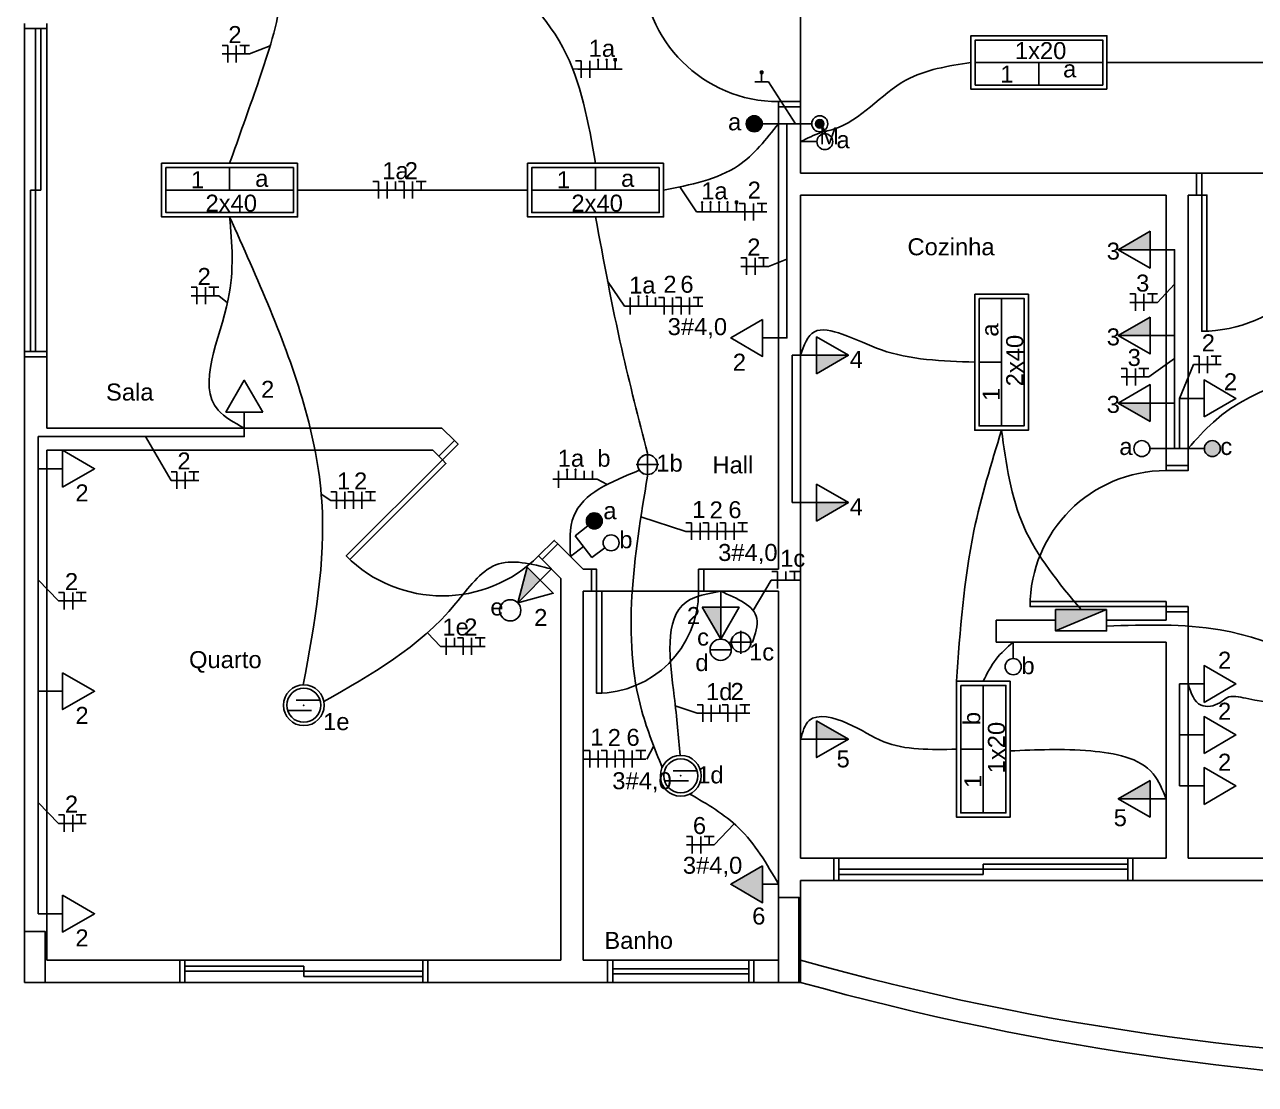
# Model space of a CAD drawing. Header units: millimetres. Extents: x 412 to 646, y 331 to 411.
# Drawn here: x 468.03 to 475.27, y 376.47 to 382.7 of the extents above; entities that cross this region are included whole.
import ezdxf
from ezdxf.enums import TextEntityAlignment as Align

# ---------------------------------------------------------------- set-up
doc = ezdxf.new("R2010")
doc.units = ezdxf.units.MM
for name, color, linetype in [('BASE', 8, 'Continuous'), ('Chamada', 4, 'Continuous'), ('E_LUMINO', 160, 'Continuous'), ('Elétrico', 5, 'Continuous'), ('Texto - Elétrica', 3, 'Continuous'), ('texto - elétrico', 3, 'Continuous')]:
    doc.layers.add(name, color=color, linetype=linetype)
doc.styles.add('ARIAL', font='arial.ttf')

# ---------------------------------------------------------------- blocks, each defined once
blk = doc.blocks.new('A$C3E3F6338')
for p, q in [((-0.0172, -0.0409), (-0.158, -0.0409)), ((-0.0672, -0.1009), (-0.208, -0.1009))]:
    blk.add_line(p, q)
for radius in [0.12, 0.1]:
    blk.add_circle((-0.1126, -0.0709), radius)
at = {"linetype": 'Continuous'}
blk.add_point((-0.1126, -0.0709), dxfattribs=at)

msp = doc.modelspace()

# ---------------------------------------------------------------- hatches: boundary and pattern name
at = {"layer": 'Elétrico'}
for points in [[(471.508731, 382.499143), (471.496231, 382.499143), (471.496231, 382.486643), (471.508731, 382.486643)], [(472.370295, 382.412827), (472.370295, 382.425327), (472.357795, 382.425327), (472.357795, 382.412827)], [(472.730904, 382.116346, 1), (472.680904, 382.116346, 1)], [(472.222293, 381.648095), (472.222293, 381.660595), (472.209793, 381.660595), (472.209793, 381.648095)], [(474.461974, 381.37539), (474.64947, 381.375389), (474.649469, 381.48364)], [(474.461974, 380.870981), (474.64947, 380.87098), (474.649469, 380.979231)], [(472.874463, 380.754365), (472.686968, 380.754366), (472.686969, 380.646115)], [(474.649469, 380.365461), (474.64947, 380.473712), (474.461974, 380.473711)], [(474.968647, 380.205647, 1), (475.062397, 380.205647, 1)], [(472.874463, 379.887812), (472.686968, 379.887814), (472.686969, 379.779562)], [(470.929186, 379.298804), (471.061766, 379.431383), (470.98522, 379.507927)], [(472.123246, 379.085089), (472.123247, 379.272585), (472.014996, 379.272584)], [(474.393219, 379.258839), (474.093219, 379.258839), (474.093219, 379.133839)], [(472.874463, 378.496341), (472.686969, 378.604591), (472.686968, 378.49634)], [(474.461974, 378.146341), (474.64947, 378.14634), (474.649469, 378.254591)]]:
    msp.add_hatch(color=256, dxfattribs=at).paths.add_polyline_path(points)
at = {"layer": 'Elétrico', "linetype": 'Continuous', "lineweight": -2}
for points in [[(472.320571, 382.163221), (472.320573, 382.116346), (472.273698, 382.116346), (472.274076, 382.12362), (472.278196, 382.136333), (472.282693, 382.144208), (472.287946, 382.150208), (472.29582, 382.156209), (472.30557, 382.160821), (472.31532, 382.162958), (472.320573, 382.162846)], [(472.320576, 382.163221), (472.320573, 382.116346), (472.367448, 382.116346), (472.367071, 382.12362), (472.362951, 382.136333), (472.358453, 382.144208), (472.3532, 382.150208), (472.345327, 382.156209), (472.335576, 382.160821), (472.325826, 382.162958), (472.320573, 382.162846)], [(472.320571, 382.069471), (472.320573, 382.116346), (472.273698, 382.116346), (472.274076, 382.109108), (472.278196, 382.096396), (472.282693, 382.088521), (472.287946, 382.08252), (472.29582, 382.076521), (472.30557, 382.071909), (472.31532, 382.069771), (472.320573, 382.069883)], [(472.320576, 382.069471), (472.320573, 382.116346), (472.367448, 382.116346), (472.367071, 382.109108), (472.362951, 382.096396), (472.358453, 382.088521), (472.3532, 382.08252), (472.345327, 382.076521), (472.335576, 382.071909), (472.325826, 382.069771), (472.320573, 382.069883)], [(471.417115, 379.808977), (471.414492, 379.812113), (471.411606, 379.815009), (471.408479, 379.817642), (471.405134, 379.819992), (471.401596, 379.822042), (471.397894, 379.823776), (471.394055, 379.825181), (471.390107, 379.826245), (471.386082, 379.826962), (471.38201, 379.827325), (471.377922, 379.827331), (471.373849, 379.826982), (471.369821, 379.826279), (471.36587, 379.825227), (471.362026, 379.823835), (471.358318, 379.822113), (471.354774, 379.820075), (471.351422, 379.817735), (471.348285, 379.815113), (471.34539, 379.812226), (471.342757, 379.809099), (471.340406, 379.805754), (471.338356, 379.802217), (471.336622, 379.798514), (471.335218, 379.794675), (471.334153, 379.790727), (471.333437, 379.786702), (471.333074, 379.78263), (471.333067, 379.778542), (471.333417, 379.774469), (471.33412, 379.770441), (471.335172, 379.76649), (471.336564, 379.762646), (471.338286, 379.758938), (471.340324, 379.755394), (471.342663, 379.752042), (471.379889, 379.780509)], [(471.342654, 379.752034), (471.345277, 379.748898), (471.348163, 379.746003), (471.351291, 379.74337), (471.354636, 379.741019), (471.358173, 379.738969), (471.361875, 379.737235), (471.365715, 379.735831), (471.369662, 379.734766), (471.373687, 379.73405), (471.377759, 379.733687), (471.381848, 379.73368), (471.385921, 379.73403), (471.389948, 379.734733), (471.393899, 379.735785), (471.397743, 379.737177), (471.401451, 379.738898), (471.404995, 379.740937), (471.408348, 379.743276), (471.411484, 379.745899), (471.41438, 379.748785), (471.417013, 379.751913), (471.419363, 379.755258), (471.421413, 379.758795), (471.423147, 379.762498), (471.424552, 379.766337), (471.425616, 379.770284), (471.426333, 379.774309), (471.426696, 379.778382), (471.426702, 379.78247), (471.426353, 379.786543), (471.425649, 379.790571), (471.424598, 379.794521), (471.423206, 379.798366), (471.421484, 379.802074), (471.419446, 379.805618), (471.417106, 379.80897), (471.37988, 379.780502)]]:
    msp.add_hatch(color=256, dxfattribs=at).paths.add_polyline_path(points)
at = {"layer": 'Elétrico'}
h = msp.add_hatch(color=256, dxfattribs=at)
h.paths.add_polyline_path([(472.369979, 377.751551), (472.182484, 377.643301), (472.321057, 377.563294), (472.369981, 377.563294)])
h.paths.add_polyline_path([(472.369981, 377.563294), (472.321057, 377.563294), (472.369981, 377.535047)])

# ---------------------------------------------------------------- linework, layer by layer
at = {"layer": 'BASE'}
for p, q in [((472.593219, 383.076343), (472.593219, 382.216346)), ((472.463238, 379.496339), (472.463238, 382.216346)), ((472.463238, 382.216346), (472.593219, 382.216346)), ((472.593219, 381.826343), (472.593219, 382.216346)), ((472.593219, 381.826343), (474.923199, 381.826343)), ((475.783209, 381.826343), (474.923199, 381.826343)), ((474.923199, 381.696339), (474.923199, 381.826343)), ((472.593219, 381.696339), (474.743219, 381.696339)), ((472.593219, 377.796339), (472.593219, 381.696339)), ((474.743219, 381.696339), (474.743219, 380.106336)), ((474.873199, 381.696339), (474.923199, 381.696339)), ((474.873199, 380.106336), (474.873199, 381.696339)), ((468.028229, 377.066334), (468.028229, 380.746351)), ((468.158209, 380.746351), (468.028229, 380.746351)), ((468.158209, 380.326343), (468.158209, 380.746351)), ((468.158209, 380.326343), (470.483234, 380.326343)), ((470.55667, 380.252907), (470.483234, 380.326343)), ((470.464746, 380.160983), (470.55667, 380.252907)), ((468.158209, 380.196339), (470.429391, 380.196339)), ((468.158209, 377.196339), (468.158209, 380.196339)), ((470.464746, 380.160983), (470.429391, 380.196339)), ((474.743219, 380.106336), (474.873199, 380.106336)), ((471.072856, 379.552873), (471.16478, 379.644797)), ((471.313238, 379.496339), (471.16478, 379.644797)), ((471.183258, 379.442471), (471.072856, 379.552873)), ((471.313238, 379.496339), (471.363238, 379.496339)), ((471.363238, 379.366334), (471.363238, 379.496339)), ((472.023248, 379.496339), (472.463238, 379.496339)), ((472.023248, 379.366334), (472.023248, 379.496339)), ((471.183258, 377.196339), (471.183258, 379.442471)), ((471.313238, 377.196339), (471.313238, 379.366334)), ((471.313238, 379.366334), (471.363238, 379.366334)), ((472.023248, 379.366334), (471.363238, 379.366334)), ((472.023248, 379.366334), (472.463238, 379.366334)), ((472.463238, 377.196339), (472.463238, 379.366334)), ((474.093219, 379.196339), (473.743219, 379.196339)), ((473.743219, 379.066334), (473.743219, 379.196339)), ((474.743219, 379.196339), (474.393219, 379.196339)), ((474.743219, 379.246339), (474.743219, 379.196339)), ((474.743219, 379.246339), (474.873199, 379.246339)), ((474.873199, 377.796339), (474.873199, 379.246339)), ((474.743219, 379.066334), (473.743219, 379.066334)), ((474.743219, 377.796339), (474.743219, 379.066334)), ((472.593219, 377.796339), (472.78819, 377.796339)), ((472.78819, 377.796339), (472.78819, 377.666334)), ((474.548199, 377.796339), (474.743219, 377.796339)), ((474.548199, 377.796339), (474.548199, 377.666334)), ((474.873199, 377.796339), (475.393219, 377.796339)), ((472.593219, 377.066334), (472.593219, 377.666334)), ((472.593219, 377.666334), (472.78819, 377.666334)), ((474.548199, 377.666334), (475.393219, 377.666334)), ((468.158209, 377.196339), (468.940729, 377.196339)), ((468.940729, 377.196339), (468.940729, 377.066334)), ((470.400738, 377.196339), (471.183258, 377.196339)), ((470.400738, 377.196339), (470.400738, 377.066334)), ((471.458209, 377.196339), (471.313238, 377.196339)), ((471.458209, 377.196339), (471.458209, 377.066334)), ((472.463238, 377.196339), (472.318219, 377.196339)), ((472.318219, 377.196339), (472.318219, 377.066334)), ((468.940729, 377.066334), (468.028229, 377.066334)), ((471.458209, 377.066334), (470.400738, 377.066334)), ((472.593219, 377.066334), (472.318219, 377.066334))]:
    msp.add_line(p, q, dxfattribs=at)
at = {"layer": 'BASE', "linetype": 'Continuous'}
for p, q in [((468.028229, 382.676343), (468.028229, 380.776343)), ((468.158209, 382.676343), (468.158209, 380.776343)), ((474.518219, 377.796339), (472.818219, 377.796339)), ((474.518219, 377.666334), (472.818219, 377.666334)), ((468.970709, 377.196339), (470.370709, 377.196339)), ((472.288238, 377.196339), (471.488238, 377.196339)), ((468.970709, 377.066334), (470.370709, 377.066334)), ((472.288238, 377.066334), (471.488238, 377.066334))]:
    msp.add_line(p, q, dxfattribs=at)
for points in [[(468.028229, 382.706348), (468.028229, 382.676343), (468.158209, 382.676343), (468.158209, 382.706348)], [(472.463238, 382.216346), (472.463238, 382.246339), (472.593219, 382.246339), (472.593219, 382.216346)], [(474.923199, 381.826343), (474.95318, 381.826343), (474.95318, 381.696339), (474.923199, 381.696339)], [(468.158209, 380.746351), (468.158209, 380.776343), (468.028229, 380.776343), (468.028229, 380.746351)], [(470.556656, 380.252893), (470.577873, 380.231677), (470.485963, 380.139767), (470.464746, 380.160983)], [(474.743219, 380.106336), (474.743219, 380.076343), (474.873199, 380.076343), (474.873199, 380.106336)], [(471.072856, 379.552873), (471.051648, 379.574081), (471.143558, 379.665991), (471.164766, 379.644783)], [(471.363238, 379.496339), (471.393219, 379.496339), (471.393219, 379.366334), (471.363238, 379.366334)], [(472.023248, 379.366334), (471.993219, 379.366334), (471.993219, 379.496339), (472.023248, 379.496339)], [(474.873199, 379.246339), (474.873199, 379.276343), (474.743219, 379.276343), (474.743219, 379.246339)], [(472.78819, 377.796339), (472.818219, 377.796339), (472.818219, 377.666334), (472.78819, 377.666334)], [(474.548199, 377.666334), (474.518219, 377.666334), (474.518219, 377.796339), (474.548199, 377.796339)], [(468.940729, 377.066334), (468.970709, 377.066334), (468.970709, 377.196339), (468.940729, 377.196339)], [(470.400738, 377.196339), (470.370709, 377.196339), (470.370709, 377.066334), (470.400738, 377.066334)], [(471.458209, 377.196339), (471.488238, 377.196339), (471.488238, 377.066334), (471.458209, 377.066334)], [(472.318219, 377.066334), (472.288238, 377.066334), (472.288238, 377.196339), (472.318219, 377.196339)]]:
    msp.add_lwpolyline(points, dxfattribs=at)
for points in [[(468.093219, 382.676343), (468.093219, 381.726343), (468.123199, 381.726343), (468.123199, 382.676343), (468.093219, 382.676343)], [(468.063238, 381.726343), (468.063238, 380.776343), (468.093219, 380.776343), (468.093219, 381.726343), (468.063238, 381.726343)], [(474.95318, 381.696339), (474.983209, 381.696339), (474.983209, 380.896339), (474.95318, 380.896339), (474.95318, 381.696339)], [(470.485963, 380.139767), (470.507171, 380.118559), (469.941485, 379.552873), (469.920277, 379.574081), (470.485963, 380.139767)], [(471.393219, 379.366334), (471.423248, 379.366334), (471.423248, 378.766334), (471.393219, 378.766334), (471.393219, 379.366334)], [(474.743219, 379.276343), (474.743219, 379.306336), (473.943219, 379.306336), (473.943219, 379.276343), (474.743219, 379.276343)], [(474.518219, 377.731336), (473.668219, 377.731336), (473.668219, 377.761341), (474.518219, 377.761341), (474.518219, 377.731336)], [(473.668219, 377.701331), (472.818219, 377.701331), (472.818219, 377.731336), (473.668219, 377.731336), (473.668219, 377.701331)], [(468.970709, 377.131336), (469.670709, 377.131336), (469.670709, 377.161341), (468.970709, 377.161341), (468.970709, 377.131336)], [(469.670709, 377.101331), (470.370709, 377.101331), (470.370709, 377.131336), (469.670709, 377.131336), (469.670709, 377.101331)], [(472.288238, 377.146339), (471.488238, 377.146339), (471.488238, 377.116334), (472.288238, 377.116334), (472.288238, 377.146339)]]:
    msp.add_lwpolyline(points, close=True, dxfattribs=at)
at = {"layer": 'BASE'}
for points in [[(472.463728, 377.066334), (472.523729, 377.066334), (472.583729, 377.066334), (472.583729, 377.316334), (472.583729, 377.566334), (472.523729, 377.566334), (472.463729, 377.566334), (472.463729, 377.316334), (472.463728, 377.066334)], [(468.028229, 377.066334), (468.088229, 377.066334), (468.148229, 377.066334), (468.148229, 377.216334), (468.148229, 377.366334), (468.088229, 377.366334), (468.028229, 377.366334), (468.028229, 377.216334), (468.028229, 377.066334)]]:
    msp.add_lwpolyline(points, close=True, dxfattribs=at)
at = {"layer": 'BASE', "linetype": 'Continuous'}
for centre, radius, start, end in [((472.463238, 383.046339), 0.8, 180, 270), ((474.95318, 381.696339), 0.8, 270, 0), ((474.743219, 379.276343), 0.8, 90, 180), ((470.485963, 380.139767), 0.8, 225, 315), ((471.393219, 379.366334), 0.6, 270, 360)]:
    msp.add_arc(centre, radius, start, end, dxfattribs=at)
at = {"layer": 'BASE'}
for centre, radius, start, end in [((476.963238, 392.810318), 16.213989, 254.3642011, 285.6357989), ((476.963238, 392.680555), 16.214226, 254.364441, 285.635559)]:
    msp.add_arc(centre, radius, start, end, dxfattribs=at)
at = {"layer": 'Chamada', "linetype": 'Continuous'}
for p, q in [((469.189453, 382.527001), (469.351946, 382.527001)), ((471.282903, 382.436711), (471.542741, 382.436711)), ((472.323422, 382.362805), (472.404668, 382.362805)), ((471.98063, 381.598117), (472.395207, 381.598117)), ((472.242175, 381.277324), (472.404668, 381.277324)), ((469.008606, 381.10431), (469.1711, 381.10431)), ((471.556441, 381.04437), (472.018935, 381.04437)), ((474.529825, 381.065334), (474.692319, 381.065334)), ((474.904087, 380.699655), (475.066581, 380.699655)), ((474.479825, 380.627796), (474.642319, 380.627796)), ((468.889847, 380.01905), (469.052341, 380.01905)), ((471.136389, 380.025711), (471.396238, 380.025711)), ((469.828985, 379.90131), (470.093344, 379.90131)), ((471.919013, 379.718304), (472.281507, 379.718304)), ((472.420547, 379.432723), (472.586308, 379.432723)), ((468.227999, 379.30957), (468.390493, 379.30957)), ((470.474611, 379.04246), (470.737105, 379.04246)), ((471.984206, 378.649413), (472.294616, 378.649413)), ((471.319623, 378.379614), (471.682117, 378.379614)), ((468.227999, 378.000885), (468.390493, 378.000885)), ((471.922376, 377.874831), (472.08487, 377.874831))]:
    msp.add_line(p, q, dxfattribs=at)
at = {"layer": 'Chamada'}
for p, q in [((469.351946, 382.527001), (469.472718, 382.574865)), ((471.282903, 382.436711), (471.252809, 382.438852)), ((472.404668, 382.362805), (472.563238, 382.116695)), ((471.98063, 381.598117), (471.882323, 381.744939)), ((472.404668, 381.277324), (472.513238, 381.320352)), ((471.556441, 381.04437), (471.458134, 381.191191)), ((474.692319, 381.065334), (474.793219, 381.172765)), ((469.1711, 381.10431), (469.221461, 381.062896)), ((474.642319, 380.627796), (474.793219, 380.735228)), ((474.904087, 380.699655), (474.823199, 380.501337)), ((468.889847, 380.01905), (468.739465, 380.276343)), ((471.396238, 380.025711), (471.45573, 379.994736)), ((469.828985, 379.90131), (469.773222, 379.938504)), ((471.919013, 379.718304), (471.653915, 379.803553)), ((468.227999, 379.30957), (468.108209, 379.433311)), ((472.420547, 379.432723), (472.314068, 379.252569)), ((470.474611, 379.04246), (470.398063, 379.12278)), ((471.984206, 378.649413), (471.856309, 378.692082)), ((471.688648, 378.379614), (471.729124, 378.456748)), ((468.227999, 378.000885), (468.108209, 378.124625)), ((472.08487, 377.874831), (472.202047, 377.999592))]:
    msp.add_line(p, q, dxfattribs=at)
at = {"layer": 'E_LUMINO'}
for p, q in [((471.692599, 380.044516), (471.692599, 380.178167)), ((471.692599, 380.044516), (471.692599, 380.178167)), ((471.759424, 380.111341), (471.625773, 380.111341)), ((472.242599, 378.999508), (472.242599, 379.133159)), ((472.242599, 378.999508), (472.242599, 379.133159)), ((472.309424, 379.066334), (472.175773, 379.066334))]:
    msp.add_line(p, q, dxfattribs=at)
for points in [[(474.395734, 382.318843), (473.595734, 382.318843), (473.595734, 382.633843), (474.395734, 382.633843)], [(474.370734, 382.343843), (473.620734, 382.343843), (473.620734, 382.608843), (474.370734, 382.608843)], [(469.634467, 381.883843), (468.834467, 381.883843), (468.834467, 381.568843), (469.634467, 381.568843)], [(471.786981, 381.883843), (470.986981, 381.883843), (470.986981, 381.568843), (471.786981, 381.568843)], [(469.609467, 381.858843), (468.859467, 381.858843), (468.859467, 381.593843), (469.609467, 381.593843)], [(471.761981, 381.858843), (471.011981, 381.858843), (471.011981, 381.593843), (471.761981, 381.593843)], [(473.61822, 381.113844), (473.61822, 380.313844), (473.93322, 380.313844), (473.93322, 381.113844)], [(473.64322, 381.088844), (473.64322, 380.338844), (473.90822, 380.338844), (473.90822, 381.088844)], [(473.510719, 378.837577), (473.510719, 378.037577), (473.825719, 378.037577), (473.825719, 378.837577)], [(473.535719, 378.812577), (473.535719, 378.062577), (473.800719, 378.062577), (473.800719, 378.812577)]]:
    msp.add_lwpolyline(points, close=True, dxfattribs=at)
for points in [[(474.370734, 382.476343), (473.995734, 382.476343), (473.995734, 382.343843), (473.995734, 382.476343), (473.620734, 382.476343)], [(469.609467, 381.726343), (469.234467, 381.726343), (469.234467, 381.858843), (469.234467, 381.726343), (468.859467, 381.726343)], [(471.761981, 381.726343), (471.386981, 381.726343), (471.386981, 381.858843), (471.386981, 381.726343), (471.011981, 381.726343)], [(473.77572, 381.088844), (473.77572, 380.713844), (473.64322, 380.713844), (473.77572, 380.713844), (473.77572, 380.338844)], [(473.668219, 378.812577), (473.668219, 378.437577), (473.535719, 378.437577), (473.668219, 378.437577), (473.668219, 378.062577)]]:
    msp.add_lwpolyline(points, dxfattribs=at)
for centre in [(471.692599, 380.111341), (471.693243, 380.111341), (472.242599, 379.066334), (472.243243, 379.066334)]:
    msp.add_circle(centre, 0.058005, dxfattribs=at)
at = {"layer": 'Elétrico', "linetype": 'Continuous'}
for p, q in [((469.222783, 382.577001), (469.189453, 382.577001)), ((469.222783, 382.477001), (469.222783, 382.577001)), ((469.272783, 382.477001), (469.272783, 382.577001)), ((469.351946, 382.577001), (469.293619, 382.577001)), ((469.322783, 382.527001), (469.322783, 382.577001)), ((471.302481, 382.486711), (471.269151, 382.486711)), ((471.302481, 382.386711), (471.302481, 382.486711)), ((471.352481, 382.386711), (471.352481, 382.486711)), ((471.402481, 382.436688), (471.402481, 382.486711)), ((471.452481, 382.436666), (471.452481, 382.486688)), ((471.502481, 382.436621), (471.502481, 382.486643)), ((472.364045, 382.362805), (472.364045, 382.412827)), ((470.110724, 381.776343), (470.077394, 381.776343)), ((470.110724, 381.676343), (470.110724, 381.776343)), ((470.160724, 381.676343), (470.160724, 381.776343)), ((470.210724, 381.726343), (470.210724, 381.776343)), ((470.260724, 381.776343), (470.227394, 381.776343)), ((470.260724, 381.676343), (470.260724, 381.776343)), ((470.310724, 381.676343), (470.310724, 381.776343)), ((470.389888, 381.776343), (470.33156, 381.776343)), ((470.360724, 381.726343), (470.360724, 381.776343)), ((472.01396, 381.598117), (472.01396, 381.64814)), ((472.06396, 381.598095), (472.06396, 381.648117)), ((472.11396, 381.598117), (472.11396, 381.64814)), ((472.16396, 381.598095), (472.16396, 381.648117)), ((472.216043, 381.598072), (472.216043, 381.648095)), ((472.266043, 381.648117), (472.232713, 381.648117)), ((472.266043, 381.548117), (472.266043, 381.648117)), ((472.316043, 381.548117), (472.316043, 381.648117)), ((472.395207, 381.648117), (472.33688, 381.648117)), ((472.366043, 381.598117), (472.366043, 381.648117)), ((474.461974, 381.37539), (474.743219, 381.375388)), ((472.275505, 381.327324), (472.242175, 381.327324)), ((472.275505, 381.227324), (472.275505, 381.327324)), ((472.325505, 381.227324), (472.325505, 381.327324)), ((472.404668, 381.327324), (472.346341, 381.327324)), ((472.375505, 381.277324), (472.375505, 381.327324)), ((469.041936, 381.15431), (469.008606, 381.15431)), ((469.041936, 381.05431), (469.041936, 381.15431)), ((469.091936, 381.05431), (469.091936, 381.15431)), ((469.1711, 381.15431), (469.112772, 381.15431)), ((469.141936, 381.10431), (469.141936, 381.15431)), ((471.589771, 380.99437), (471.589771, 381.09437)), ((471.639771, 381.04437), (471.639771, 381.094392)), ((471.689771, 381.044347), (471.689771, 381.09437)), ((471.739771, 381.044347), (471.739771, 381.09437)), ((471.789771, 381.09437), (471.756441, 381.09437)), ((471.789771, 380.99437), (471.789771, 381.09437)), ((471.839771, 380.99437), (471.839771, 381.09437)), ((471.889771, 381.09437), (471.856441, 381.09437)), ((471.889771, 380.99437), (471.889771, 381.09437)), ((471.939771, 380.99437), (471.939771, 381.09437)), ((472.018935, 381.09437), (471.960608, 381.09437)), ((471.989771, 381.04437), (471.989771, 381.09437)), ((474.563155, 381.115334), (474.529825, 381.115334)), ((474.563155, 381.015334), (474.563155, 381.115334)), ((474.613155, 381.015334), (474.613155, 381.115334)), ((474.692319, 381.115334), (474.633991, 381.115334)), ((474.663155, 381.065334), (474.663155, 381.115334)), ((472.36949, 380.856342), (472.463238, 380.856342)), ((474.461974, 380.870981), (474.743219, 380.870979)), ((472.874463, 380.754365), (472.593219, 380.754367)), ((474.937417, 380.749655), (474.904087, 380.749655)), ((474.937417, 380.649655), (474.937417, 380.749655)), ((474.987417, 380.649655), (474.987417, 380.749655)), ((475.066581, 380.749655), (475.008253, 380.749655)), ((475.037417, 380.699655), (475.037417, 380.749655)), ((474.513155, 380.677796), (474.479825, 380.677796)), ((474.513155, 380.577796), (474.513155, 380.677796)), ((474.563155, 380.577796), (474.563155, 380.677796)), ((474.642319, 380.677796), (474.583991, 380.677796)), ((474.613155, 380.627796), (474.613155, 380.677796)), ((474.966948, 380.501337), (474.873199, 380.501337)), ((469.320721, 380.420092), (469.320721, 380.326343)), ((474.461974, 380.473711), (474.743219, 380.473713)), ((468.251958, 380.087653), (468.158209, 380.087653)), ((468.923177, 380.06905), (468.889847, 380.06905)), ((468.923177, 379.96905), (468.923177, 380.06905)), ((468.973177, 379.96905), (468.973177, 380.06905)), ((469.052341, 380.06905), (468.994013, 380.06905)), ((469.023177, 380.01905), (469.023177, 380.06905)), ((471.169719, 379.975711), (471.169719, 380.075711)), ((471.219719, 380.025711), (471.219719, 380.075734)), ((471.269719, 380.025689), (471.269719, 380.075711)), ((471.319719, 380.025689), (471.319719, 380.075711)), ((471.369719, 380.025689), (471.369719, 380.075711)), ((469.862315, 379.95131), (469.828985, 379.95131)), ((469.862315, 379.85131), (469.862315, 379.95131)), ((469.912315, 379.85131), (469.912315, 379.95131)), ((469.962315, 379.95131), (469.928985, 379.95131)), ((469.962315, 379.85131), (469.962315, 379.95131)), ((470.012315, 379.85131), (470.012315, 379.95131)), ((470.091479, 379.95131), (470.033151, 379.95131)), ((470.062315, 379.90131), (470.062315, 379.95131)), ((472.874463, 379.887812), (472.593219, 379.887814)), ((471.952343, 379.768304), (471.919013, 379.768304)), ((471.952343, 379.668304), (471.952343, 379.768304)), ((472.002343, 379.668304), (472.002343, 379.768304)), ((472.052343, 379.768304), (472.019013, 379.768304)), ((472.052343, 379.668304), (472.052343, 379.768304)), ((472.102343, 379.668304), (472.102343, 379.768304)), ((472.152343, 379.768304), (472.119013, 379.768304)), ((472.152343, 379.668304), (472.152343, 379.768304)), ((472.202343, 379.668304), (472.202343, 379.768304)), ((472.281507, 379.768304), (472.223179, 379.768304)), ((472.252343, 379.718304), (472.252343, 379.768304)), ((470.929186, 379.298804), (471.128057, 379.497672)), ((472.457145, 379.482723), (472.423815, 379.482723)), ((472.457145, 379.382723), (472.457145, 379.482723)), ((472.507145, 379.432723), (472.507145, 379.482723)), ((472.586308, 379.482723), (472.527981, 379.482723)), ((472.557145, 379.432723), (472.557145, 379.482723)), ((468.261329, 379.35957), (468.227999, 379.35957)), ((468.261329, 379.25957), (468.261329, 379.35957)), ((468.311329, 379.25957), (468.311329, 379.35957)), ((468.390493, 379.35957), (468.332165, 379.35957)), ((468.361329, 379.30957), (468.361329, 379.35957)), ((472.123246, 379.085089), (472.123248, 379.366334)), ((470.507941, 378.99246), (470.507941, 379.09246)), ((470.557941, 379.04246), (470.557941, 379.09246)), ((470.607941, 379.09246), (470.574611, 379.09246)), ((470.607941, 378.99246), (470.607941, 379.09246)), ((470.657941, 378.99246), (470.657941, 379.09246)), ((470.737105, 379.09246), (470.678777, 379.09246)), ((470.707941, 379.04246), (470.707941, 379.09246)), ((468.251958, 378.778968), (468.158209, 378.778968)), ((474.966948, 378.821339), (474.873199, 378.821339)), ((472.017536, 378.699413), (471.984206, 378.699413)), ((472.017536, 378.599413), (472.017536, 378.699413)), ((472.067536, 378.599413), (472.067536, 378.699413)), ((472.117536, 378.649413), (472.117536, 378.699413)), ((472.165452, 378.699413), (472.132122, 378.699413)), ((472.165452, 378.599413), (472.165452, 378.699413)), ((472.215452, 378.599413), (472.215452, 378.699413)), ((472.294616, 378.699413), (472.236289, 378.699413)), ((472.265452, 378.649413), (472.265452, 378.699413)), ((472.874463, 378.496341), (472.593219, 378.496339)), ((474.966948, 378.521339), (474.873199, 378.521339)), ((471.352953, 378.429614), (471.319623, 378.429614)), ((471.352953, 378.329614), (471.352953, 378.429614)), ((471.402953, 378.329614), (471.402953, 378.429614)), ((471.452953, 378.429614), (471.419623, 378.429614)), ((471.452953, 378.329614), (471.452953, 378.429614)), ((471.502953, 378.329614), (471.502953, 378.429614)), ((471.552953, 378.429614), (471.519623, 378.429614)), ((471.552953, 378.329614), (471.552953, 378.429614)), ((471.602953, 378.329614), (471.602953, 378.429614)), ((471.682117, 378.429614), (471.62379, 378.429614)), ((471.652953, 378.379614), (471.652953, 378.429614)), ((474.966948, 378.221339), (474.873199, 378.221339)), ((474.461974, 378.146341), (474.743219, 378.146339)), ((468.261329, 378.050885), (468.227999, 378.050885)), ((468.261329, 377.950885), (468.261329, 378.050885)), ((468.311329, 377.950885), (468.311329, 378.050885)), ((468.390493, 378.050885), (468.332165, 378.050885)), ((468.361329, 378.000885), (468.361329, 378.050885)), ((471.955706, 377.924831), (471.922376, 377.924831)), ((471.955706, 377.824831), (471.955706, 377.924831)), ((472.005706, 377.824831), (472.005706, 377.924831)), ((472.08487, 377.924831), (472.026543, 377.924831)), ((472.055706, 377.874831), (472.055706, 377.924831)), ((472.36998, 377.643299), (472.463729, 377.643299)), ((468.251958, 377.470283), (468.158209, 377.470283))]:
    msp.add_line(p, q, dxfattribs=at)
at = {"layer": 'Elétrico'}
for p, q in [((474.395734, 382.476343), (476.563238, 382.476343)), ((472.563238, 382.116695), (472.513238, 382.116695)), ((472.543219, 379.887814), (472.543219, 380.754368)), ((472.543219, 380.754368), (472.593219, 380.754367)), ((474.873199, 380.501337), (474.823199, 380.501337)), ((474.823199, 380.501337), (474.823199, 380.206336)), ((474.743219, 380.206336), (474.873199, 380.206336)), ((472.593219, 379.887814), (472.543219, 379.887814)), ((474.093219, 379.133839), (474.393219, 379.258839)), ((473.844086, 378.970547), (473.844086, 379.066334)), ((472.060745, 379.02259), (472.185745, 379.022588)), ((474.823199, 378.521339), (474.823199, 378.821339)), ((474.823199, 378.821339), (474.873199, 378.821339)), ((474.823199, 378.221339), (474.823199, 378.521339)), ((474.823199, 378.521339), (474.873199, 378.521339)), ((474.873199, 378.221339), (474.823199, 378.221339))]:
    msp.add_line(p, q, dxfattribs=at)
at = {"layer": 'Elétrico', "linetype": 'Continuous', "lineweight": -2}
for p, q in [((472.320573, 382.163221), (472.320573, 382.069471)), ((472.367448, 382.116346), (472.463238, 382.116695)), ((472.659029, 382.116346), (472.563238, 382.116695)), ((472.689009, 382.010996), (472.593219, 382.011345)), ((474.647429, 380.205987), (474.743219, 380.206336)), ((474.968989, 380.205987), (474.873199, 380.206336)), ((471.342504, 379.75192), (471.266243, 379.693601)), ((471.266243, 379.693601), (471.364879, 379.564618)), ((471.315561, 379.629109), (471.239009, 379.570568)), ((471.441141, 379.622937), (471.364879, 379.564618))]:
    msp.add_line(p, q, dxfattribs=at)
at = {"layer": 'Elétrico', "linetype": 'Continuous', "lineweight": 0}
for p, q in [((471.37988, 379.780502), (471.342654, 379.752034)), ((471.379889, 379.780509), (471.342663, 379.752042))]:
    msp.add_line(p, q, dxfattribs=at)
at = {"layer": 'Elétrico'}
for points in [[(471.496231, 382.486643), (471.508731, 382.486643), (471.508731, 382.499143), (471.496231, 382.499143)], [(472.357795, 382.412827), (472.370295, 382.412827), (472.370295, 382.425327), (472.357795, 382.425327)], [(472.209793, 381.648095), (472.222293, 381.648095), (472.222293, 381.660595), (472.209793, 381.660595)], [(474.393219, 379.258839), (474.093219, 379.258839), (474.093219, 379.133839), (474.393219, 379.133839)]]:
    msp.add_lwpolyline(points, close=True, dxfattribs=at)
for points in [[(472.463238, 380.856342), (472.513238, 380.856342), (472.513238, 382.116695), (472.463238, 382.116695)], [(474.743219, 381.375388), (474.793219, 381.375388), (474.793219, 380.206336)], [(474.743219, 380.870979), (474.793219, 380.870979)], [(474.743219, 380.473713), (474.793219, 380.473713)], [(469.320721, 380.326343), (469.320721, 380.276343), (468.158209, 380.276343), (468.108209, 380.276343), (468.108209, 380.087653), (468.158209, 380.087653)], [(468.108209, 380.087653), (468.108209, 378.778968), (468.108209, 377.470283), (468.158209, 377.470283)], [(468.158209, 378.778968), (468.108209, 378.778968)]]:
    msp.add_lwpolyline(points, dxfattribs=at)
at = {"layer": 'Elétrico', "linetype": 'Continuous'}
for points in [[(474.649469, 381.48364), (474.461974, 381.37539), (474.649472, 381.267136), (474.649469, 381.48364, 1.7320254)], [(472.369488, 380.964595), (472.181994, 380.856345), (472.369491, 380.74809), (472.369488, 380.964595, 1.7320254)], [(474.649469, 380.979231), (474.461974, 380.870981), (474.649472, 380.762726), (474.649469, 380.979231, 1.7320254)], [(472.686969, 380.646115), (472.874463, 380.754365), (472.686966, 380.86262), (472.686969, 380.646115, 1.7320254)], [(469.428974, 380.420093), (469.320724, 380.607588), (469.212469, 380.420091), (469.428974, 380.420093, 1.7320254)], [(474.649469, 380.365461), (474.461974, 380.473711), (474.649472, 380.581965), (474.649469, 380.365461, -1.7320254)], [(474.966949, 380.393085), (475.154444, 380.501335), (474.966947, 380.60959), (474.966949, 380.393085, 1.7320254)], [(468.251959, 379.979401), (468.439454, 380.087651), (468.251956, 380.195906), (468.251959, 379.979401, 1.7320254)], [(472.686969, 379.779562), (472.874463, 379.887812), (472.686966, 379.996067), (472.686969, 379.779562, 1.7320254)], [(470.98522, 379.507927), (470.929186, 379.298804), (471.138314, 379.354837), (470.98522, 379.507927, 1.7320254)], [(472.014996, 379.272584), (472.123246, 379.085089), (472.231501, 379.272586), (472.014996, 379.272584, 1.7320254)], [(474.966949, 378.713086), (475.154444, 378.821336), (474.966947, 378.929591), (474.966949, 378.713086, 1.7320254)], [(468.251959, 378.88722), (468.439454, 378.77897), (468.251956, 378.670716), (468.251959, 378.88722, -1.7320254)], [(474.966949, 378.413086), (475.154444, 378.521336), (474.966947, 378.629591), (474.966949, 378.413086, 1.7320254)], [(472.686969, 378.604591), (472.874463, 378.496341), (472.686966, 378.388086), (472.686969, 378.604591, -1.7320254)], [(474.966949, 378.113086), (475.154444, 378.221336), (474.966947, 378.329591), (474.966949, 378.113086, 1.7320254)], [(474.649469, 378.254591), (474.461974, 378.146341), (474.649472, 378.038086), (474.649469, 378.254591, 1.7320254)], [(472.369979, 377.751551), (472.182484, 377.643301), (472.369981, 377.535047), (472.369979, 377.751551, 1.7320254)], [(468.251959, 377.578535), (468.439454, 377.470285), (468.251956, 377.36203), (468.251959, 377.578535, -1.7320254)]]:
    msp.add_lwpolyline(points, format="xyb", dxfattribs=at)
for centre in [(471.402481, 382.492938), (471.452481, 382.492938), (472.01396, 381.654367), (472.06396, 381.654367), (472.11396, 381.654367), (472.16396, 381.654367), (471.639771, 381.10062), (471.689771, 381.10062), (471.219719, 380.081961), (471.269719, 380.081961)]:
    msp.add_circle(centre, 0.003125, dxfattribs=at)
at = {"layer": 'Elétrico', "linetype": 'Continuous', "lineweight": -2}
for centre, radius in [((472.320573, 382.116346), 0.046875), ((472.705904, 382.116346), 0.046875), ((472.705904, 382.116346), 0.025), ((472.735884, 382.010996), 0.046875), ((474.600897, 380.205647), 0.046875), ((475.015522, 380.205647), 0.046875), ((471.379739, 379.780395), 0.046875), ((471.478376, 379.651412), 0.046875), ((470.884991, 379.25461), 0.0625), ((472.123245, 379.022589), 0.0625), ((473.844086, 378.923172), 0.047375)]:
    msp.add_circle(centre, radius, dxfattribs=at)
at = {"layer": 'Elétrico', "linetype": 'Continuous', "lineweight": 0}
for centre, radius, start, end in [((471.379889, 379.780509), 0.046863, 37.4059809, 217.40629), ((471.37988, 379.780502), 0.046864, 217.40629, 37.4059809)]:
    msp.add_arc(centre, radius, start, end, dxfattribs=at)
at = {"layer": 'Elétrico'}
for points in [[(469.234467, 381.883843), (469.39762, 382.346178), (469.536366, 382.848097), (469.522155, 383.07532), (469.333966, 383.176343)], [(470.698199, 383.126343), (471.195109, 382.56443), (471.386981, 381.883843)], [(472.593219, 382.011345), (472.714646, 382.064194), (472.78615, 382.083863), (473.213295, 382.372554), (473.595734, 382.476343)], [(471.786981, 381.726343), (472.227105, 381.87096), (472.463238, 382.116695)], [(469.634467, 381.726343), (470.986981, 381.726343)], [(469.320721, 380.326343), (469.166562, 380.432671), (469.226022, 381.083916), (469.234467, 381.568843)], [(469.667862, 378.816304), (469.776454, 379.896205), (469.472419, 381.022933), (469.234467, 381.568843)], [(471.692599, 380.178167), (471.54125, 380.79176), (471.386981, 381.568843)], [(472.593219, 380.754367), (472.674128, 380.893143), (472.837081, 380.879185), (473.068319, 380.786129), (473.61822, 380.713844)], [(474.873199, 380.206336), (475.021506, 380.361854), (476.015699, 380.721339)], [(473.77572, 380.313844), (473.612789, 379.721821), (473.510719, 378.837577)], [(474.243219, 379.258839), (473.905588, 379.747941), (473.77572, 380.313844)], [(471.239009, 379.570568), (471.259004, 379.80908), (471.645014, 380.07817)], [(471.778974, 378.330947), (471.660017, 378.660581), (471.692599, 380.044516)], [(469.788528, 378.719242), (470.565843, 379.295657), (470.799567, 379.521692), (471.128057, 379.497672)], [(471.884177, 378.401267), (471.849822, 378.74816), (471.919335, 379.302655), (472.123248, 379.366334)], [(472.309424, 379.066334), (472.335505, 379.206431), (472.123248, 379.366334)], [(474.393219, 379.161915), (475.061679, 379.139477), (476.015699, 378.75384)], [(473.844086, 379.066334), (473.743219, 378.967348), (473.668219, 378.837577)], [(474.873199, 378.821339), (474.949134, 378.696507), (475.059643, 378.711124), (475.100717, 378.740327), (475.212851, 378.737079), (476.015699, 378.75384)], [(472.593219, 378.496339), (472.643647, 378.606564), (472.868998, 378.589811), (473.082641, 378.481597), (473.510719, 378.437577)], [(474.743219, 378.146339), (474.667827, 378.292511), (474.300621, 378.427273), (473.825719, 378.427273)], [(472.463729, 377.643299), (472.228479, 377.975339), (471.942042, 378.174074)]]:
    msp.add_spline(points, degree=3, dxfattribs=at)

# ---------------------------------------------------------------- block references
at = {"layer": 'E_LUMINO', "linetype": 'Continuous'}
for p in [(469.783347, 378.767198), (472.000852, 378.352196)]:
    msp.add_blockref('A$C3E3F6338', p, dxfattribs=at)

# ---------------------------------------------------------------- texts
at = {"layer": 'Texto - Elétrica', "linetype": 'Continuous', "style": 'ARIAL'}
for s, p in [('2', (469.226706, 382.590963)), ('1a', (471.346483, 382.509998)), ('1a', (470.132092, 381.790306)), ('2', (470.264648, 381.790306)), ('1a', (472.008731, 381.671427)), ('2', (472.281899, 381.67614)), ('2', (472.279429, 381.341286)), ('2', (469.04586, 381.168273)), ('1a', (471.584542, 381.117679)), ('2', (471.785971, 381.122392)), ('6', (471.885971, 381.122392)), ('3', (474.567079, 381.129296)), ('3#4,0', (471.811324, 380.873165)), ('2', (474.953273, 380.777677)), ('3', (474.517079, 380.691759)), ('1a  b', (471.16449, 380.099021)), ('2', (468.927101, 380.083012)), ('1', (469.866239, 379.965272)), ('2', (469.966239, 379.965272)), ('1', (471.955487, 379.797598)), ('2', (472.058029, 379.795057)), ('6', (472.168199, 379.796327)), ('3#4,0', (472.108254, 379.544919)), ('1c', (472.473001, 379.510746)), ('2', (468.265253, 379.373532)), ('e', (470.768076, 379.224411)), ('1e', (470.485876, 379.106422)), ('2', (470.6143, 379.106422)), ('1d', (472.036843, 378.726166)), ('2', (472.181309, 378.727436)), ('1', (471.356098, 378.458908)), ('2', (471.458639, 378.456367)), ('6', (471.568809, 378.457636)), ('3#4,0', (471.48545, 378.202328)), ('2', (468.265253, 378.064847)), ('6', (471.95963, 377.938793)), ('3#4,0', (471.900697, 377.705161))]:
    msp.add_text(s, height=0.1, dxfattribs=at).set_placement(p)
at = {"layer": 'texto - elétrico', "linetype": 'Continuous', "lineweight": -2, "style": 'ARIAL'}
for s, p in [('1x20', (473.853825, 382.466672)), ('1', (473.768242, 382.328672)), ('a', (474.137464, 382.359047)), ('a', (472.166392, 382.047715)), ('M', (472.702876, 381.964533)), ('a', (472.804351, 381.942364)), ('1', (469.006975, 381.707348)), ('a', (469.38469, 381.715348)), ('1', (471.159489, 381.707348)), ('a', (471.537204, 381.715348)), ('2x40', (469.092558, 381.569348)), ('2x40', (471.245072, 381.569348)), ('3', (474.394164, 381.287273)), ('3', (474.394164, 380.782864)), ('4', (472.881793, 380.650118)), ('2', (472.194551, 380.633942)), ('2', (475.083302, 380.518946)), ('2', (469.419374, 380.474361)), ('3', (474.394164, 380.385593)), ('a', (474.468214, 380.138216)), ('c', (475.06249, 380.138216)), ('1b', (471.744638, 380.040068)), ('2', (468.327012, 379.865251)), ('4', (472.881793, 379.783565)), ('a', (471.432815, 379.760465)), ('b', (471.526788, 379.589716)), ('2', (471.025872, 379.132437)), ('2', (471.924265, 379.143934)), ('c', (471.984284, 379.01703)), ('1c', (472.290128, 378.929647)), ('d', (471.974139, 378.866986)), ('b', (473.892572, 378.849065)), ('2', (475.049077, 378.881198)), ('2', (468.327012, 378.556571)), ('2', (475.049077, 378.581198)), ('1e', (469.784233, 378.520095)), ('5', (472.804923, 378.300746)), ('2', (475.049077, 378.281198)), ('1d', (471.98476, 378.206684)), ('5', (474.435137, 377.954991)), ('6', (472.308522, 377.376499)), ('2', (468.327012, 377.247885))]:
    msp.add_text(s, height=0.1, dxfattribs=at).set_placement(p, align=Align.BOTTOM_LEFT)
at = {"layer": 'texto - elétrico', "style": 'ARIAL'}
for s, p in [('Cozinha', (473.478234, 381.312726)), ('Sala', (468.646932, 380.45834)), ('Hall', (472.194969, 380.02995)), ('Quarto', (469.20899, 378.884632)), ('Banho', (471.640664, 377.233102))]:
    msp.add_text(s, height=0.1, dxfattribs=at).set_placement(p, align=Align.BOTTOM_CENTER)
at = {"layer": 'texto - elétrico', "linetype": 'Continuous', "lineweight": -2, "style": 'ARIAL'}
for s, p in [('a', (473.786716, 380.864067)), ('2x40', (473.932716, 380.571935)), ('1', (473.794716, 380.486352)), ('b', (473.680061, 378.579308)), ('1x20', (473.825214, 378.295668)), ('1', (473.687214, 378.210085))]:
    msp.add_text(s, height=0.1, rotation=90, dxfattribs=at).set_placement(p, align=Align.BOTTOM_LEFT)

doc.saveas('drawing.dxf')
